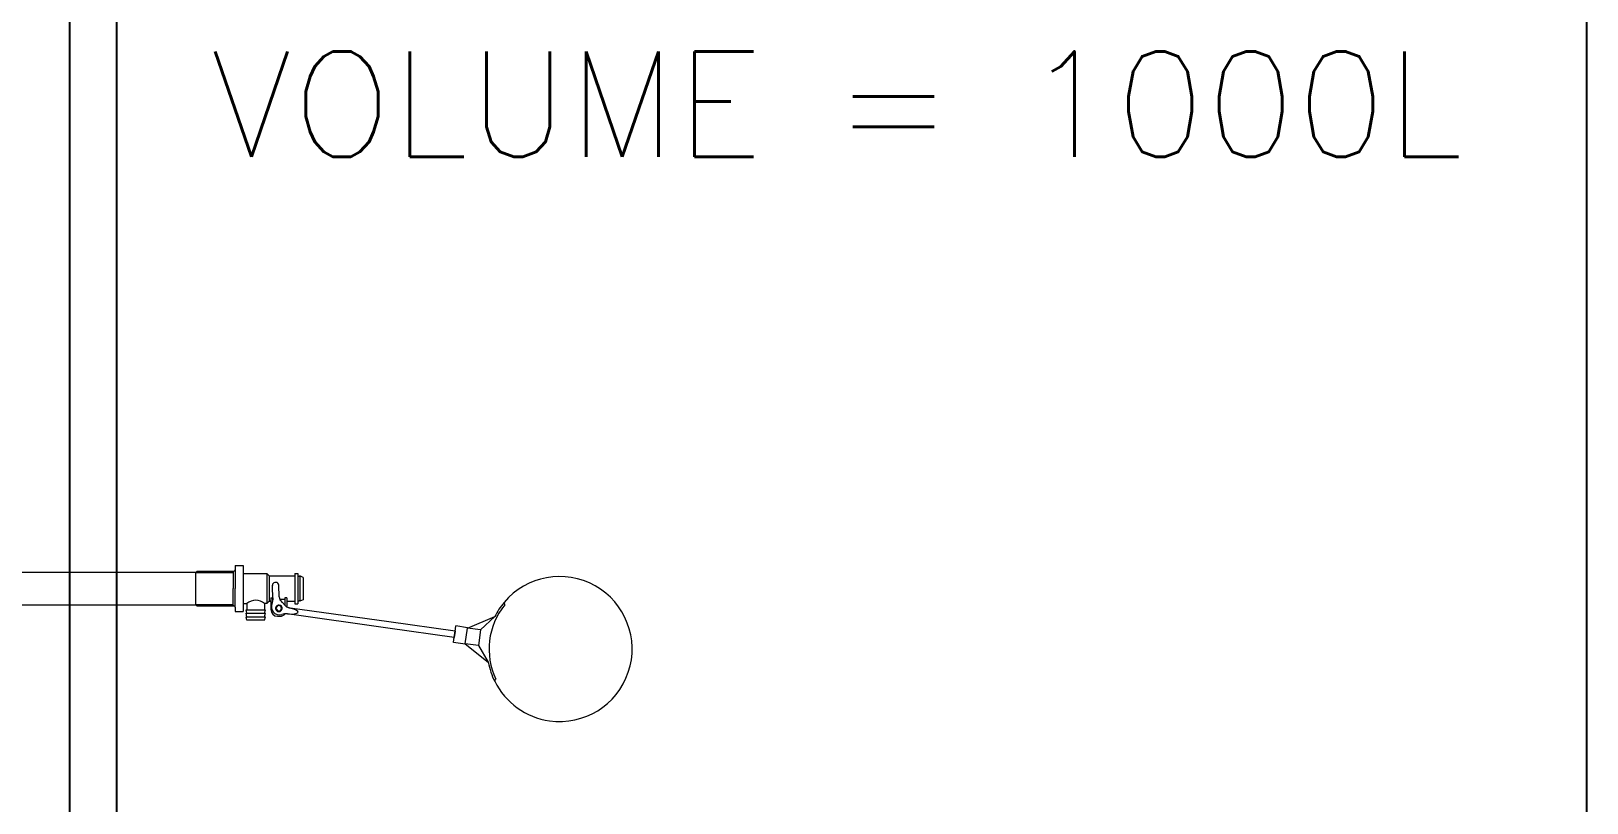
# Model space of a CAD drawing. Header units: millimetres. Extents: x 1573 to 2177, y 1587 to 1932.
# Drawn here: x 1935.806 to 1937.575, y 1918.251 to 1919.129 of the extents above; entities that cross this region are included whole.
import ezdxf
from ezdxf.enums import TextEntityAlignment as Align

# ---------------------------------------------------------------- set-up
doc = ezdxf.new("R2010")
doc.units = ezdxf.units.MM
doc.header["$LTSCALE"] = 0.03
doc.linetypes.add('CONTINU', pattern=[0])
doc.layers.add('-HIDRO', color=8, linetype='Continuous')
doc.layers.add('Prumadas_T', color=2, linetype='Continuous')
doc.layers.add('TigreCad', color=2, linetype='Continuous', lineweight=13)
doc.styles.add('100-25', font='ROMANS.shx', dxfattribs={"height": 0.12})

# ---------------------------------------------------------------- blocks, each defined once
blk = doc.blocks.new('22994093p')
at = {"layer": 'TigreCad', "linetype": 'Continuous'}
for p, q in [((-45.7, 12.1), (-44.5, 13.2)), ((-45.7, 12.1), (-45.7, 8.5)), ((-45.7, 12.1), (-17.2, 12.1)), ((-44.5, 13.2), (-16.7, 13.2)), ((-17.2, 13.2), (-17.2, 0)), ((-15.7, 17.5), (-15.7, 14.2)), ((-15.7, 17.5), (-9.7, 17.5)), ((-15.7, 14.2), (-15.7, 0)), ((-9.7, 17.5), (-9.7, 0)), ((-45.7, 8.5), (-45.7, -8.5)), ((-17.2, -13.2), (-17.2, 0)), ((-15.7, -14.2), (-15.7, 0)), ((-9.7, 11.4), (8.3, 11.4)), ((-9.7, 0), (-9.7, -17.4)), ((8.3, 11.4), (8.3, -11.4)), ((8.3, 11.4), (10.1, 9.7)), ((10.1, 9.7), (10.1, -9.7)), ((10.1, 9.7), (29.6, 9.7)), ((13, -8.3), (12.6, 2.5)), ((14.9, 4.5), (14.6, 4.5)), ((15.3, 4.6), (14.9, 4.5)), ((17.7, -6.4), (17.4, 2.6)), ((29.6, 11.5), (29.6, 9.7)), ((29.6, 11.5), (31.8, 11.5)), ((29.6, 9.7), (29.6, -9.7)), ((31.8, 11.5), (31.8, 9.7)), ((31.8, 9.7), (31.8, -9.4)), ((32.2, 9.3), (32.9, 9.3)), ((33.3, 9.7), (33.3, -9.7)), ((35.8, 8.5), (33.3, 9.7)), ((33.3, 9.4), (33.3, 9.7)), ((35.8, 8.5), (35.8, 0)), ((35.8, 0), (35.8, -8.5)), ((-45.7, -8.5), (-45.7, -12.1)), ((-9.7, -11.4), (-6.7, -11.4)), ((-6.7, -11.4), (-6.7, -16.2)), ((8.3, -11.4), (6.7, -11.4)), ((6.7, -11.4), (6.7, -16.2)), ((8.3, -11.4), (10.1, -9.7)), ((10.1, -9.7), (11, -9.7)), ((11.5, -7), (11.5, -16)), ((11.5, -7), (13, -7)), ((13, -7), (13, -8.7)), ((18, -8), (22, -8)), ((23.5, -7), (22, -7)), ((22, -7), (22, -12.7)), ((23.5, -7), (23.5, -13.9)), ((24, -9.7), (29.6, -9.7)), ((29.6, -9.7), (29.6, -11.5)), ((29.6, -11.5), (31.8, -11.5)), ((31.8, -9.4), (31.8, -11.5)), ((32.2, -9.3), (32.9, -9.3)), ((35.8, -8.5), (33.3, -9.7)), ((33.3, -9.4), (33.3, -9.7)), ((188.3, -10.5), (188.3, -10.5)), ((-45.7, -12.1), (-17.2, -12.1)), ((-45.7, -12.1), (-44.5, -13.2)), ((-44.5, -13.2), (-16.7, -13.2)), ((-15.7, -14.2), (-15.7, -17.5)), ((-15.7, -17.5), (-9.7, -17.5)), ((-7.4, -16.2), (7.4, -16.2)), ((-6.7, -18.8), (-7.4, -16.2)), ((-7.4, -18.8), (7.4, -18.8)), ((-6.7, -21.4), (-7.4, -18.8)), ((-7.4, -21.4), (7.4, -21.4)), ((-6.7, -24), (-7.4, -21.4)), ((6.7, -18.8), (7.4, -16.2)), ((6.7, -21.4), (7.4, -18.8)), ((6.7, -24), (7.4, -21.4)), ((11.5, -16), (12.2, -16)), ((16.5, -21), (18.5, -21)), ((100.2, -30), (23.9, -19.3)), ((26, -15), (24.6, -14.4)), ((100.9, -25.3), (26.1, -14.8)), ((160.6, -30), (181.2, -21.3)), ((170.5, -31.4), (181.2, -21.3)), ((6.7, -24), (-6.7, -24)), ((150.5, -37.1), (100.2, -30)), ((151.2, -32.4), (100.9, -25.3)), ((150.3, -38.7), (151.4, -30.7)), ((150.3, -38.7), (151.4, -30.7)), ((151.2, -32.4), (150.5, -37.1)), ((150.6, -36.3), (151.1, -33.2)), ((151.1, -33.2), (151.4, -30.7)), ((151.4, -30.7), (151.7, -28.4)), ((160.6, -29.7), (151.7, -28.4)), ((158.9, -41.9), (160.6, -30)), ((160.6, -30), (160.6, -29.7)), ((170.5, -31.4), (160.6, -30)), ((170.5, -31.4), (168.8, -43.3)), ((150, -41), (150.3, -38.7)), ((158.9, -42.2), (150, -41)), ((150.3, -38.7), (150.6, -36.3)), ((158.9, -41.9), (176.3, -56)), ((168.8, -43.3), (158.9, -41.9)), ((158.9, -42.2), (158.9, -41.9)), ((168.8, -43.3), (176.3, -56)), ((182, -68.8), (182, -68.9))]:
    blk.add_line(p, q, dxfattribs=at)
for centre, radius, start, end in [((-16.7, 14.2), 1, 270, 360), ((14.6, 2.5), 2, 92.0168, 182.0168), ((15.4, 2.6), 2, 2.0168, 92.0168), ((32.2, 9.7), 0.4, 180, 270), ((32.9, 9.7), 0.4, 270, 360), ((230.4, -45.9), 55, 262.0167, 139.9671), ((0, -19.2), 10.3, 49.3309, 130.6691), ((11, -10.2), 0.5, 0, 90), ((18, -13.7), 6.22, 152.5138, 286.4685), ((8, -8.5), 5, 332.5139, 2.0168), ((22.7, -6.2), 5, 182.0167, 233.4972), ((15.6, -15.7), 6.85, 34.6456, 53.4972), ((24, -10.2), 0.5, 90, 180), ((32.2, -9.7), 0.4, 90, 180), ((32.9, -9.7), 0.4, 0, 90), ((230.4, -45.9), 55, 139.9671, 153.4637), ((119.9, -40.4), 74.6, 23.5605, 23.596), ((119.8, -40.4), 74.7, 23.5264, 23.5618), ((120.1, -40.3), 74.4, 23.4858, 23.5213), ((120.7, -40.1), 73.8, 23.4564, 23.4922), ((121.2, -39.8), 73.2, 23.4156, 23.4517), ((121.6, -39.7), 72.8, 23.3862, 23.4225), ((122, -39.5), 72.3, 23.3454, 23.3819), ((122.5, -39.3), 71.8, 23.2995, 23.3363), ((122.9, -39.1), 71.3, 23.275, 23.3119), ((123.3, -38.9), 70.9, 23.2291, 23.2663), ((123.7, -38.7), 70.4, 23.1881, 23.2255), ((124.2, -38.5), 70, 23.1585, 23.1961), ((124.6, -38.4), 69.5, 23.1174, 23.1552), ((125, -38.2), 69.1, 23.0828, 23.1209), ((125.4, -38), 68.6, 23.0351, 23.0734), ((125.8, -37.8), 68.2, 23.0005, 23.039), ((126.2, -37.7), 67.7, 22.9641, 23.0029), ((126.6, -37.5), 67.3, 22.9179, 22.9569), ((127, -37.3), 66.9, 22.8881, 22.9273), ((127.4, -37.2), 66.4, 22.8467, 22.8862), ((127.8, -37), 66, 22.8053, 22.845), ((128.1, -36.8), 65.6, 22.7523, 22.7922), ((128.5, -36.7), 65.2, 22.729, 22.7692), ((129, -36.5), 64.7, 22.6759, 22.7163), ((129.3, -36.4), 64.4, 22.6392, 22.6798), ((129.3, -36.4), 64.4, 22.6073, 22.6479), ((130.1, -36), 63.5, 22.5529, 22.5941), ((131.6, -35.4), 61.9, 22.5167, 22.5589), ((130.5, -35.9), 63.1, 22.4713, 22.5125), ((127, -37.3), 66.9, 22.4395, 22.4782), ((132.4, -35.1), 61.1, 22.3831, 22.4261), ((-16.7, -14.2), 1, 0, 90), ((16.5, -16), 5, 180, 270), ((17.5, -15), 2.5, 352.0167, 172.0167), ((17.5, -15), 2.5, 172.0167, 352.0167), ((17.5, -15), 2, 0, 180), ((17.5, -15), 2, 180, 0), ((18.5, -16), 5, 270, 319.8579), ((22.6, -29.2), 10, 82.0167, 106.4685), ((27, -7.9), 7, 214.6455, 262.0167), ((230.4, -45.9), 53.5, 141.1005, 205.4189), ((140.8, -31.6), 51.9, 22.3337, 22.3854), ((129.5, -36.3), 64.1, 22.3038, 22.3432), ((29, -77.6), 172.8, 22.3109, 22.3241), ((140.7, -31.7), 52.1, 22.1902, 22.2464), ((146.3, -29.4), 46.1, 22.1007, 22.1984), ((75.1, -58.4), 122.9, 22.0879, 22.1358), ((230.4, -45.9), 55, 190.5697, 206.4484), ((-37.3, 63.5), 256.2, 328.4956, 328.5184), ((230.4, -45.9), 55, 206.4484, 262.0167), ((-74.5, 86), 299.7, 328.595, 328.6025), ((92.9, -16.2), 103.5, 328.5495, 328.5774), ((100, -20.5), 95.2, 328.4964, 328.5432), ((79.6, -8), 119.2, 328.6678, 328.6892), ((85.9, -11.9), 111.7, 328.6357, 328.6589), ((97.5, -19), 98.1, 328.6109, 328.6379), ((77.5, -6.8), 121.6, 328.6033, 328.6238), ((90.1, -14.4), 106.9, 328.7543, 328.7783), ((89.6, -14.2), 107.4, 328.7372, 328.7611), ((89.9, -14.3), 107.1, 328.718, 328.7421), ((86.6, -12.3), 110.9, 328.6888, 328.7119), ((96.1, -18.1), 99.9, 328.8763, 328.9019), ((94.9, -17.4), 101.2, 328.8611, 328.8865), ((94, -16.8), 102.3, 328.8327, 328.8578), ((92.9, -16.2), 103.5, 328.8067, 328.8315), ((91.7, -15.4), 104.9, 328.7783, 328.8028), ((100, -20.4), 95.3, 328.9744, 329.0013), ((99, -19.8), 96.4, 328.9636, 328.9902), ((98.1, -19.3), 97.5, 328.9308, 328.9571), ((97, -18.7), 98.7, 328.909, 328.935), ((103.6, -22.6), 91, 329.0948, 329.1229), ((102.7, -22), 92.1, 329.0686, 329.0963), ((101.9, -21.5), 93.1, 329.0401, 329.0676), ((100.9, -21), 94.2, 329.0183, 329.0454), ((107.7, -25.1), 86.2, 329.2375, 329.2671), ((107, -24.6), 87.1, 329.2045, 329.2338), ((106.1, -24.1), 88.1, 329.1826, 329.2116), ((105.3, -23.6), 89, 329.1496, 329.1783), ((104.4, -23.1), 90.1, 329.1167, 329.1451), ((110.8, -26.9), 82.7, 329.3585, 329.3894), ((110, -26.4), 83.6, 329.332, 329.3625), ((109.3, -26), 84.4, 329.2924, 329.3226), ((108.6, -25.5), 85.3, 329.2594, 329.2893), ((111.9, -27.5), 81.4, 329.4535, 329.4848), ((112.2, -27.7), 81.1, 329.4247, 329.4561), ((111.8, -27.5), 81.5, 329.3804, 329.4117)]:
    blk.add_arc(centre, radius, start, end, dxfattribs=at)
blk.add_ellipse((22, -16.6), major_axis=(-10.1, 1.4), ratio=0.23415, start_param=1.797165, end_param=4.334612, dxfattribs=at)

msp = doc.modelspace()

# ---------------------------------------------------------------- linework, layer by layer
at = {"layer": '-HIDRO'}
msp.add_line((1935.8492, 1920.5203), (1935.8492, 1914.7753), dxfattribs=at)
at = {"linetype": 'CONTINU', "ltscale": 0.5}
msp.add_lwpolyline([(1935.9028, 1918.2036, 0.414214), (1936.2328, 1917.8736), (1937.2453, 1917.8736, 0.414214), (1937.5753, 1918.2036), (1937.5753, 1919.9586, 0.414214), (1937.2453, 1920.2886), (1936.2328, 1920.2886, 0.414214), (1935.9028, 1919.9586)], format="xyb", close=True, dxfattribs=at)
at = {"layer": 'TigreCad', "ltscale": 100}
for p, q in [((1927.4224, 1918.5134), (1935.9926, 1918.5134)), ((1927.4224, 1918.4759), (1935.9926, 1918.4759))]:
    msp.add_line(p, q, dxfattribs=at)

# ---------------------------------------------------------------- block references
at = {"layer": 'TigreCad', "xscale": 0.00149994, "yscale": 0.00149994, "zscale": 0.00149994}
msp.add_blockref('22994093p', (1936.0612, 1918.4946), dxfattribs=at)

# ---------------------------------------------------------------- texts
at = {"layer": 'Prumadas_T', "style": '100-25'}
msp.add_text('VOLUME = 1000L', height=0.12, rotation=0, dxfattribs=at).set_placement((1936.7223, 1918.9861), align=Align.CENTER)

doc.saveas('drawing.dxf')
